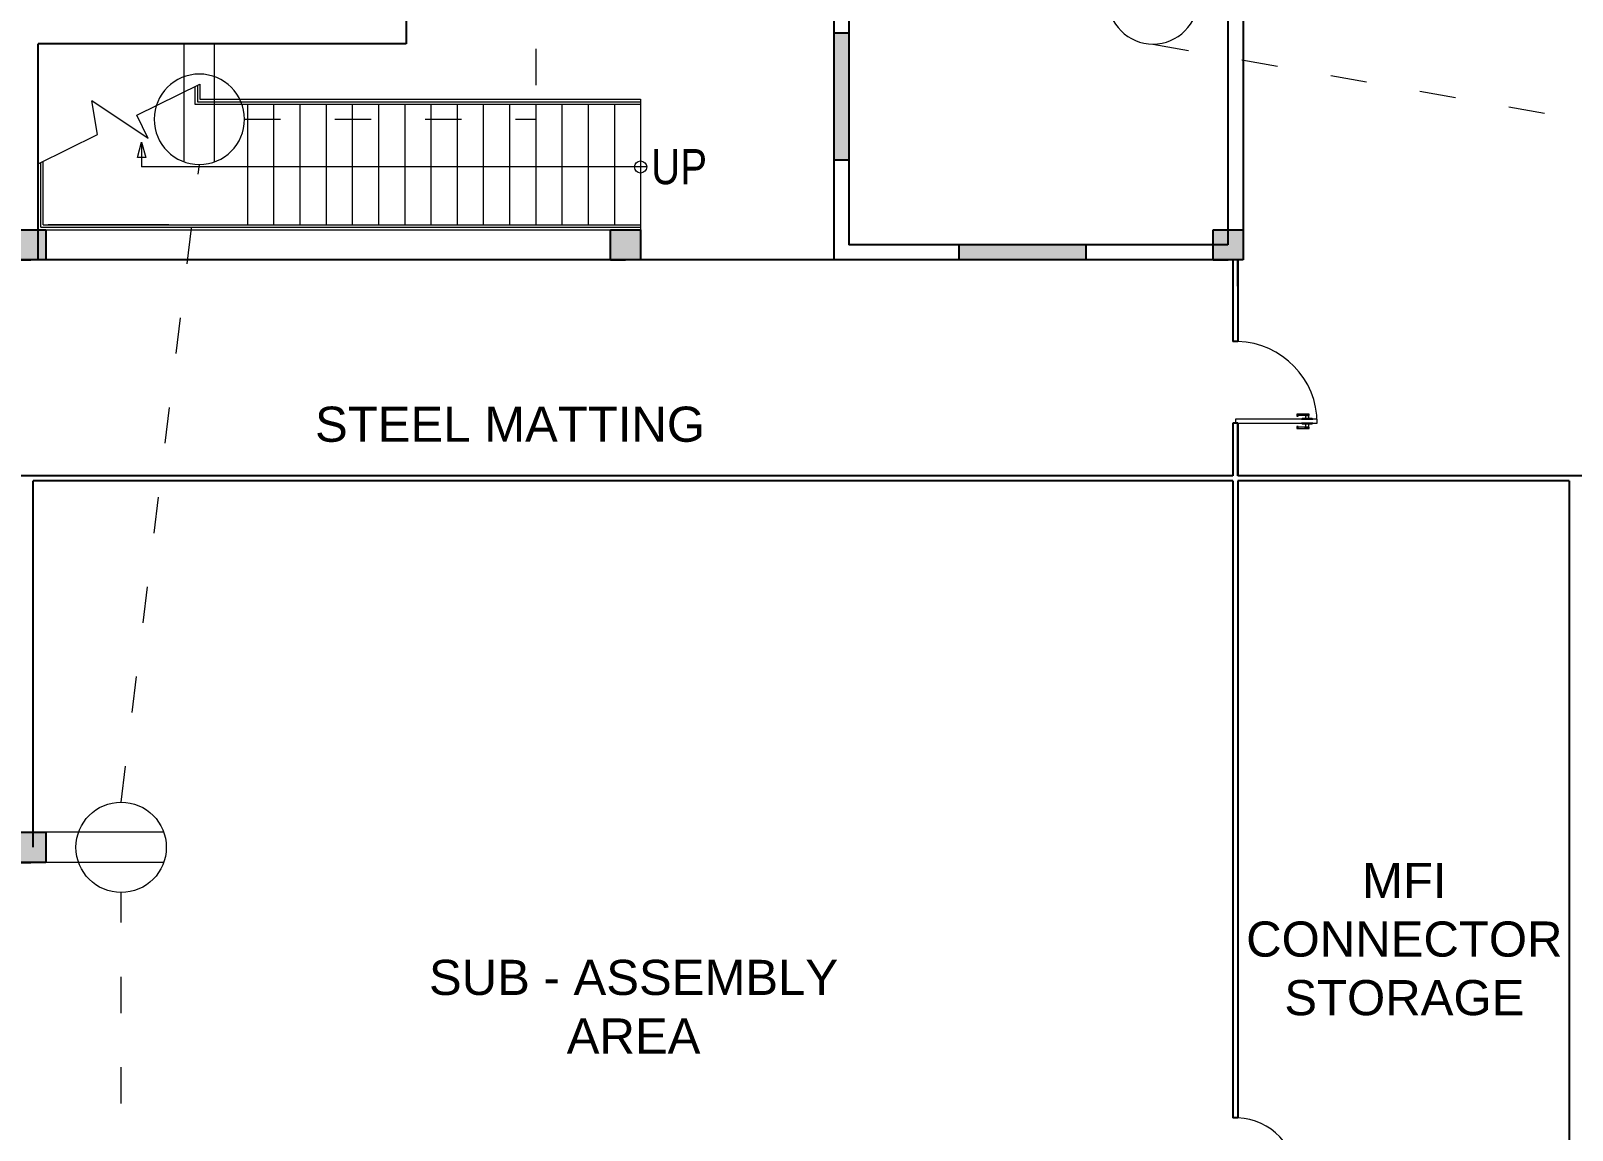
# Model space of a CAD drawing. Header units: millimetres. Extents: x 3339 to 2017737, y 4955 to 2748989.
# Drawn here: x 1205226 to 1220578, y 1280893 to 1291840 of the extents above; entities that cross this region are included whole.
import ezdxf

# ---------------------------------------------------------------- set-up
doc = ezdxf.new("R2010")
doc.units = ezdxf.units.MM
doc.header["$LTSCALE"] = 30
doc.linetypes.add('ACAD_ISO03W100', pattern=[30, 12, -18])
for name, color, linetype, lineweight in [('A-DETL-GENF', 92, 'Continuous', 13), ('A-DOOR', 31, 'Continuous', 13), ('outlet', 3, 'Continuous', 13), ('power lines', 3, 'ACAD_ISO03W100', 13), ('STAIR', 1, 'Continuous', 5), ('T-WAL', 4, 'Continuous', 5)]:
    doc.layers.add(name, color=color, linetype=linetype, lineweight=lineweight)
for name, color, linetype in [('DIM LINES', 7, 'Continuous'), ('TEXT', 7, 'Continuous'), ('window', 92, 'Continuous')]:
    doc.layers.add(name, color=color, linetype=linetype)
doc.styles.add('Arial Narrow', font='ARIALN.TTF', dxfattribs={"height": 200})
doc.styles.get("Standard").update_dxf_attribs({"font": 'arial.ttf'})
doc.dimstyles.new('GREEN', dxfattribs={"dimtxt": 1000, "dimasz": 600, "dimexe": 0.18, "dimexo": 0.0625, "dimgap": 0.09, "dimtad": 2, "dimdec": 0, "dimzin": 0, "dimdsep": 46, "dimtxsty": 'Standard', "dimblk": 'ARCHTICK', "dimcen": 0.09, "dimclrd": 3, "dimclre": 3, "dimclrt": 2, "dimadec": 0, "dimazin": 0, "dimtfac": 1, "dimtdec": 0, "dimtofl": 0, "dimtmove": 0, "dimatfit": 3, "dimfxl": 1, "dimtolj": 1, "dimtzin": 0, "dimarcsym": 0})

# ---------------------------------------------------------------- blocks, each defined once
blk = doc.blocks.new('_ArchTick')
at = {"color": 0, "linetype": 'ByBlock', "const_width": 0.15}
blk.add_lwpolyline([(-0.5, -0.5), (0.5, 0.5)], dxfattribs=at)
blk = doc.blocks.new('*D849')
at = {"layer": 'Defpoints', "color": 0, "transparency": 16777216}
for p in [(1193149, 1301709), (1233810, 1301709), (1226224, 1238709)]:
    blk.add_point(p, dxfattribs=at)
at = {"layer": 'DIM LINES', "color": 3, "linetype": 'ByBlock', "lineweight": -2, "transparency": 16777216}
for p, q in [((1193149, 1301709), (1233810, 1301709)), ((1233810, 1238709), (1233810, 1301709)), ((1226224, 1238709), (1233810, 1238709))]:
    blk.add_line(p, q, dxfattribs=at)
at = {"layer": 'DIM LINES', "color": 3, "lineweight": -2, "transparency": 16777216, "xscale": 600, "yscale": 600, "zscale": 600}
for p, rotation in [((1233810, 1301709), 90), ((1233810, 1238709), 270)]:
    blk.add_blockref('_ArchTick', p, dxfattribs=dict(at, rotation=rotation))
at = {"layer": 'DIM LINES', "color": 2, "transparency": 16777216, "insert": (1234321, 1270209), "char_height": 1000, "attachment_point": 5, "rotation": 90}
blk.add_mtext('\\A1;63000', dxfattribs=at)
blk = doc.blocks.new('Poste with lines')
h = blk.add_hatch(color=2)
h.dxf.hatch_style = 1
h.paths.add_polyline_path([(13203, 12318), (12903, 12318), (12903, 12018), (13203, 12018)])
at = {"color": 0}
for p, q in [((12903, 12018), (12903, 12318)), ((12903, 12318), (13203, 12318)), ((13203, 12318), (13203, 12018)), ((12903, 12018), (12903, 12168)), ((12903, 12018), (13053, 12018)), ((13053, 12018), (12903, 12018)), ((13203, 12018), (12903, 12018))]:
    blk.add_line(p, q, dxfattribs=at)
blk = doc.blocks.new('outet')
at = {"layer": 'outlet', "linetype": 'ByBlock'}
for p, q in [((151671, 60292), (151671, 59118)), ((151971, 60292), (151971, 59118))]:
    blk.add_line(p, q, dxfattribs=at)
blk.add_circle((151821, 59868), 450, dxfattribs=at)

msp = doc.modelspace()

# ---------------------------------------------------------------- hatches: boundary and pattern name
at = {"layer": 'window'}
h = msp.add_hatch(color=256, dxfattribs=at)
h.dxf.hatch_style = 1
h.paths.add_polyline_path([(1213224.279, 1291821.191), (1213224.279, 1290554.524), (1213374.279, 1290554.524), (1213374.279, 1291821.191)])
h = msp.add_hatch(color=256, dxfattribs=at)
h.dxf.hatch_style = 1
h.paths.add_polyline_path([(1215734.233, 1289709.357), (1214467.566, 1289709.357), (1214467.566, 1289559.357), (1215734.233, 1289559.357)])

# ---------------------------------------------------------------- linework, layer by layer
at = {"color": 0}
for p, q in [((1217149.279, 1298709.357), (1217149.279, 1289709.357)), ((1217299.279, 1298709.357), (1217299.279, 1289559.357)), ((1208963.779, 1293561.815), (1208963.779, 1291709.357)), ((1213224.279, 1292666.357), (1213224.279, 1289559.357)), ((1213374.279, 1292666.357), (1213374.279, 1289709.357)), ((1205299.279, 1289559.357), (1205299.279, 1291709.357)), ((1208963.779, 1291709.357), (1205299.279, 1291709.357)), ((1217199.279, 1289559.357), (1193149.279, 1289559.357)), ((1217149.279, 1289709.357), (1213374.279, 1289709.357)), ((1217199.279, 1289559.357), (1217199.279, 1289298.357)), ((1217299.279, 1289559.357), (1217249.279, 1289559.357)), ((1217249.279, 1289559.357), (1217249.279, 1289298.357)), ((1217199.279, 1287932.549), (1217199.279, 1287409.357)), ((1217249.279, 1287932.549), (1217249.279, 1287409.357)), ((1217199.279, 1287409.357), (1193199.279, 1287409.357)), ((1222943.279, 1287409.357), (1217249.279, 1287409.357)), ((1205249.279, 1283709.357), (1205249.279, 1287359.357)), ((1217199.279, 1287359.357), (1205249.279, 1287359.357)), ((1217199.279, 1287359.357), (1217199.279, 1281014.095)), ((1220199.279, 1287359.357), (1217249.279, 1287359.357)), ((1217249.279, 1287359.357), (1217249.279, 1281043.107)), ((1220549.279, 1287359.357), (1220199.279, 1287359.357)), ((1220549.279, 1287359.357), (1220549.279, 1277709.357)), ((1217249.279, 1281014.095), (1217199.279, 1281014.095)), ((1217249.279, 1281043.107), (1217249.279, 1281014.095))]:
    msp.add_line(p, q, dxfattribs=at)
for p, q in [((1217249.279, 1289298.357), (1217249.279, 1289559.357)), ((1217199.279, 1289298.357), (1217199.279, 1288746.165)), ((1217249.279, 1289298.357), (1217249.279, 1288746.165)), ((1217249.279, 1288746.165), (1217199.279, 1288746.165)), ((1217249.279, 1287932.549), (1217199.279, 1287932.549)), ((1217249.279, 1287409.357), (1217249.279, 1287932.549))]:
    msp.add_line(p, q)
at = {"layer": 'A-DETL-GENF'}
for p, q in [((1217836.822, 1288023.349), (1217836.822, 1288004.189)), ((1217919.229, 1288023.349), (1217836.822, 1288023.349)), ((1217848.677, 1288011.902), (1217837.23, 1288023.349)), ((1217919.229, 1288011.902), (1217919.229, 1288023.349)), ((1217957.329, 1288023.349), (1217919.229, 1288023.349)), ((1217919.229, 1288023.349), (1217919.229, 1288010.649)), ((1217957.329, 1288010.649), (1217957.329, 1288023.349)), ((1217836.822, 1288004.189), (1217848.677, 1288004.189)), ((1217848.677, 1287900.91), (1217836.822, 1287900.91)), ((1217836.822, 1287900.91), (1217836.822, 1287881.749)), ((1217836.822, 1287881.749), (1217919.229, 1287881.749)), ((1217848.677, 1287893.196), (1217837.23, 1287881.749)), ((1217848.677, 1288004.189), (1217848.677, 1288011.902)), ((1217848.677, 1288011.902), (1217919.229, 1288011.902)), ((1217848.677, 1287893.196), (1217848.677, 1287900.91)), ((1217919.229, 1287893.196), (1217848.677, 1287893.196)), ((1217887.479, 1287978.899), (1217881.129, 1287972.549)), ((1217881.129, 1287972.549), (1217995.429, 1287972.549)), ((1217995.429, 1287932.549), (1217881.129, 1287932.549)), ((1217881.129, 1287932.549), (1217887.479, 1287926.199)), ((1217989.079, 1287978.899), (1217887.479, 1287978.899)), ((1217887.479, 1287926.199), (1217989.079, 1287926.199)), ((1217919.229, 1288010.649), (1217957.329, 1288010.649)), ((1217919.229, 1287894.449), (1217919.229, 1287881.749)), ((1217957.329, 1287894.449), (1217919.229, 1287894.449)), ((1217919.229, 1287881.749), (1217919.229, 1287893.196)), ((1217919.229, 1287881.749), (1217957.329, 1287881.749)), ((1217922.404, 1288010.649), (1217922.404, 1287978.899)), ((1217954.154, 1288010.649), (1217922.404, 1288010.649)), ((1217922.404, 1287978.899), (1217954.154, 1287978.899)), ((1217954.154, 1287926.199), (1217922.404, 1287926.199)), ((1217922.404, 1287926.199), (1217922.404, 1287894.449)), ((1217922.404, 1287894.449), (1217954.154, 1287894.449)), ((1217954.154, 1287978.899), (1217954.154, 1288010.649)), ((1217954.154, 1287894.449), (1217954.154, 1287926.199)), ((1217957.329, 1287881.749), (1217957.329, 1287894.449)), ((1217995.429, 1287972.549), (1217989.079, 1287978.899)), ((1217989.079, 1287926.199), (1217995.429, 1287932.549))]:
    msp.add_line(p, q, dxfattribs=at)
at = {"layer": 'A-DOOR', "lineweight": 18}
for p, q in [((1217224.279, 1287972.549), (1217224.279, 1287932.549)), ((1218038.279, 1287972.549), (1217224.279, 1287972.549)), ((1217224.279, 1287932.549), (1218038.279, 1287932.549)), ((1218038.279, 1287932.549), (1218038.279, 1287972.549))]:
    msp.add_line(p, q, dxfattribs=at)
at = {"layer": 'A-DOOR'}
for centre, radius, end in [((1217224.279, 1287932.549), 814, 88.2400249), ((1217224.279, 1280404.107), 610.5, 87.6530792)]:
    msp.add_arc(centre, radius, 0, end, dxfattribs=at)
at = {"layer": 'power lines'}
for p, q in [((1210252.519, 1295259.357), (1210254.773, 1290959.357)), ((1216402.519, 1291708.08), (1225174.279, 1290159.357)), ((1207354.209, 1290959.357), (1210254.835, 1290959.357)), ((1206125.539, 1284159.357), (1206904.209, 1290509.357)), ((1206125.179, 1272159.357), (1206125.539, 1283259.357))]:
    msp.add_line(p, q, dxfattribs=at)
at = {"layer": 'STAIR'}
for p, q in [((1206280.272, 1290998.935), (1206910.39, 1291309.357)), ((1206393.473, 1290769.15), (1205834.891, 1291142.493)), ((1205299.279, 1290515.659), (1205889.489, 1290806.42)), ((1205299.279, 1289859.357), (1205299.279, 1290515.659)), ((1205324.279, 1289884.357), (1205324.279, 1290527.975)), ((1205349.279, 1289909.357), (1205349.279, 1290540.291)), ((1211299.377, 1289859.357), (1211299.279, 1289859.357))]:
    msp.add_line(p, q, dxfattribs=at)
at = {"layer": 'STAIR', "color": 244, "linetype": 'ByBlock', "true_color": 0x991b1e}
msp.add_line((1211299.279, 1291109.357), (1211299.279, 1289859.357), dxfattribs=at)
at = {"layer": 'STAIR', "color": 1}
for p, q in [((1206289.646, 1290579.606), (1206328.446, 1290733.004)), ((1206328.446, 1290733.004), (1206328.446, 1290484.357)), ((1206328.446, 1290733.004), (1206370.411, 1290579.606)), ((1206370.411, 1290579.606), (1206289.646, 1290579.606)), ((1211359.659, 1290484.357), (1206328.446, 1290484.357))]:
    msp.add_line(p, q, dxfattribs=at)
at = {"layer": 'STAIR'}
for points in [[(1205889.489, 1290806.42), (1205834.891, 1291142.493)], [(1206393.473, 1290769.15), (1206280.272, 1290998.935)]]:
    msp.add_lwpolyline(points, dxfattribs=at)
at = {"layer": 'STAIR', "color": 1}
msp.add_circle((1211299.279, 1290484.357), 60.379, dxfattribs=at)
at = {"layer": 'T-WAL', "color": 244, "linetype": 'ByBlock', "true_color": 0x991b1e}
for p, q in [((1206860.39, 1291284.725), (1206860.39, 1291109.357)), ((1206885.39, 1291297.041), (1206885.39, 1291134.357)), ((1206910.39, 1291309.357), (1206910.39, 1291159.357)), ((1206860.39, 1291109.357), (1211299.279, 1291109.357)), ((1206885.39, 1291134.357), (1211299.279, 1291134.357)), ((1206910.39, 1291159.357), (1211299.279, 1291159.357)), ((1207382.613, 1291109.357), (1207382.613, 1289909.357)), ((1207643.724, 1291109.357), (1207643.724, 1289909.357)), ((1207904.835, 1291109.357), (1207904.835, 1289909.357)), ((1208165.946, 1291109.357), (1208165.946, 1289909.357)), ((1208427.057, 1291109.357), (1208427.057, 1289909.357)), ((1208688.168, 1291109.357), (1208688.168, 1289909.357)), ((1208949.279, 1291109.357), (1208949.279, 1289909.357)), ((1209210.39, 1291109.357), (1209210.39, 1289909.357)), ((1209471.502, 1291109.357), (1209471.502, 1289909.357)), ((1209732.613, 1291109.357), (1209732.613, 1289909.357)), ((1209993.724, 1291109.357), (1209993.724, 1289909.357)), ((1210254.835, 1291109.357), (1210254.835, 1289909.357)), ((1210515.946, 1291109.357), (1210515.946, 1289909.357)), ((1210777.057, 1291109.357), (1210777.057, 1289909.357)), ((1211038.168, 1291109.357), (1211038.168, 1289909.357)), ((1211299.279, 1291159.357), (1211299.279, 1291109.357)), ((1205324.279, 1289884.357), (1211299.279, 1289884.357)), ((1205349.279, 1289909.357), (1211299.279, 1289909.357)), ((1206599.279, 1289909.357), (1205399.279, 1289909.357)), ((1206057.613, 1289909.357), (1207257.613, 1289909.357)), ((1205299.279, 1289859.357), (1211299.279, 1289859.357))]:
    msp.add_line(p, q, dxfattribs=at)
at = {"layer": 'window'}
for p, q in [((1213224.279, 1291821.191), (1213374.279, 1291821.191)), ((1213224.279, 1290554.524), (1213374.279, 1290554.524)), ((1214467.566, 1289709.357), (1214467.566, 1289559.357)), ((1215734.233, 1289709.357), (1215734.233, 1289559.357))]:
    msp.add_line(p, q, dxfattribs=at)

# ---------------------------------------------------------------- block references
at = {"xscale": -1}
for p, rotation in [((1276270.63, 1443979.223), 90), ((1055083.065, 1350827.468), 180)]:
    msp.add_blockref('outet', p, dxfattribs=dict(at, rotation=rotation))
at = {"color": 0}
for p in [(1192172.229, 1277541.247), (1198095.886, 1277541.247), (1204097.409, 1277541.247), (1192172.049, 1271541.247)]:
    msp.add_blockref('Poste with lines', p, dxfattribs=at)
at = {"rotation": 270}
msp.add_blockref('outet', (1146257.428, 1435530.501), dxfattribs=at)

# ---------------------------------------------------------------- texts
at = {"layer": 'STAIR', "color": 1, "insert": (1211404.425, 1290662.819), "char_height": 350, "attachment_point": 1, "style": 'Arial Narrow'}
msp.add_mtext_dynamic_manual_height_columns('UP', width=800.09192, gutter_width=1, heights=[136.329], dxfattribs=at)
at = {"layer": 'TEXT', "char_height": 350, "attachment_point": 1}
for s, width, heights, insert in [('\\pxqc;STEEL MATTING', 4394.73285, [1406.025], (1207801.269, 1288097.898)), ('\\pxqc;MFI CONNECTOR STORAGE', 3649.6882, [2051.328], (1217081.09, 1283554.372)), ('\\pxqc;SUB - ASSEMBLY AREA', 4394.73285, [1406.025], (1209031.706, 1282589.03))]:
    msp.add_mtext_dynamic_manual_height_columns(s, width=width, gutter_width=0, heights=heights, dxfattribs=dict(at, insert=insert))

# ---------------------------------------------------------------- dimensions: what is measured, and where the dimension line sits
at = {"layer": 'DIM LINES', "color": 0}
dim = msp.add_linear_dim(base=(1233809.961, 1301709.357), p1=(1226224.279, 1238709.357), p2=(1193149.279, 1301709.357), angle=90, dimstyle='GREEN', dxfattribs=at)
dim.commit()
dim.dimension.update_dxf_attribs({"geometry": '*D849', "text_midpoint": (1234320.965, 1270209.357)})

doc.saveas('drawing.dxf')
